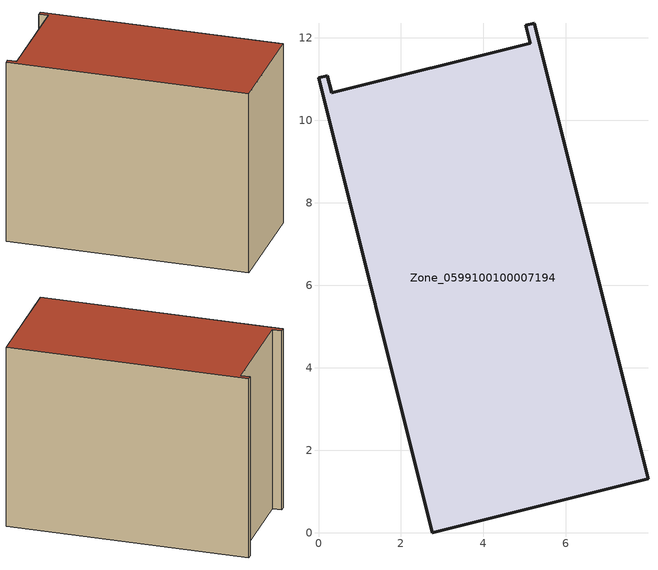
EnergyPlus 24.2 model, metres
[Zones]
Zone_0599100100007194
 floor ground (C_G): 0.32,10.67 5.13,11.88 5.03,12.3 5.23,12.35 7.99,1.31 2.76,0 0,11.04 0.21,11.09 z0
 wall outside (C_F): 5.13,11.88 0.32,10.67 0.21,11.09 0,11.04 2.76,0 7.99,1.31 5.23,12.35 5.03,12.3 5.13,11.88 z0:8.92
 roof outside (C_R): 0,11.04 2.76,0 7.99,1.31 5.23,12.35 5.03,12.3 5.13,11.88 0.32,10.67 0.21,11.09 z8.92
[BUILDING]
Pand.0599100100007194: North Axis=0; Terrain=City; Loads Convergence Tolerance Value=0.04; Temperature Convergence Tolerance Value=0.4; Solar Distribution=FullExterior; Maximum Number of Warmup Days=25; Minimum Number of Warmup Days=1
[Site:Location]
Rotterdam.The.Hague.AP_ZH_NLD Design_Conditions: Latitude=51.96; Longitude=4.45; Time Zone=1; Elevation=-4.5
[SITE:GROUNDTEMPERATURE:BUILDINGSURFACE]
18, 18, 18, 18, 18, 18, 18, 18, 18, 18, 18, 18
[MATERIAL] Thermal Absorptance=0.9; Solar Absorptance=0.7; Visible Absorptance=0.7
Name | Roughness | Thickness | Conductivity | Density | Specific Heat
G.TI.2006-2014 | MediumSmooth | 0.15 | 0.06 | 540 | 1210
F.TI.2006-2014 | Rough | 0.3 | 0.12 | 1920 | 840
R.TI.2006-2014 | MediumRough | 0.2 | 0.08 | 1500 | 1000
[CONSTRUCTION]
C_G: G.TI.2006-2014
C_F: F.TI.2006-2014
C_R: R.TI.2006-2014
[ZONE]
Zone_0599100100007194: Type=1; Multiplier=1; Ceiling Height=Autocalculate; Volume=Autocalculate; Floor Area=autocalculate; Part of Total Floor Area=Yes
[ZONEINFILTRATION:DESIGNFLOWRATE]
Infil_Zone_0599100100007194: Zone or ZoneList or Space or SpaceList=Zone_0599100100007194; Schedule=AlwaysOn; Design Flow Rate Calculation Method=Flow/Area; Flow Rate per Floor Area=0.0015; Constant Term Coefficient=1; Temperature Term Coefficient=0; Velocity Term Coefficient=0; Velocity Squared Term Coefficient=0
[HVACTEMPLATE:ZONE:IDEALLOADSAIRSYSTEM]
Zone_0599100100007194: Maximum Heating Supply Air Temperature=50; Minimum Cooling Supply Air Temperature=13; Maximum Heating Supply Air Humidity Ratio=0.0156; Minimum Cooling Supply Air Humidity Ratio=0.0077; Heating Limit=NoLimit; Cooling Limit=NoLimit; Dehumidification Control Type=ConstantSensibleHeatRatio; Cooling Sensible Heat Ratio=0.7; Dehumidification Setpoint=60; Humidification Control Type=None; Humidification Setpoint=30; Outdoor Air Method=None; Outdoor Air Flow Rate per Person=0.00944; Outdoor Air Flow Rate per Zone Floor Area=0; Outdoor Air Flow Rate per Zone=0; Demand Controlled Ventilation Type=None; Outdoor Air Economizer Type=NoEconomizer; Heat Recovery Type=None; Sensible Heat Recovery Effectiveness=0.7; Latent Heat Recovery Effectiveness=0.65
[ZONECONTROL:THERMOSTAT]
ThermostatControl_Zone_0599100100007194: Zone or ZoneList=Zone_0599100100007194; Control Type Schedule=DualSetpointControlType; Control 1=Thermostat_Zone_0599100100007194; Temperature Difference Between Cutout And Setpoint=0
[THERMOSTATSETPOINT:DUALSETPOINT]
Thermostat_Zone_0599100100007194: Heating Setpoint Temperature Schedule=HeatingSetpoint_Zone_0599100100007194; Cooling Setpoint Temperature Schedule=CoolingSetpoint_Zone_0599100100007194
[SCHEDULE:COMPACT]
HeatingSetpoint_Zone_0599100100007194: Through: 12/31, For: AllDays, Until: 24:00, 21
CoolingSetpoint_Zone_0599100100007194: Through: 12/31, For: AllDays, Until: 24:00, 24
DualSetpointControlType: Through: 12/31, For: AllDays, Until: 24:00, 4
AlwaysOn: Through: 12/31, For: AllDays, Until: 24:00, 1
